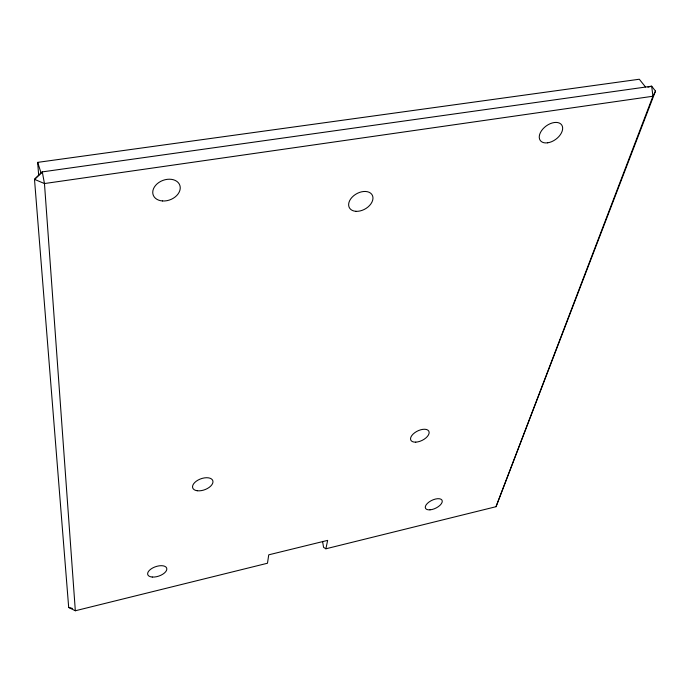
<?xml version="1.0" encoding="UTF-8"?>
<svg xmlns="http://www.w3.org/2000/svg" width="690" height="690" viewBox="0 0 690 690"><rect width="100%" height="100%" fill="white"/><g stroke="black" fill="none" stroke-linecap="round" stroke-linejoin="round"><path stroke-width="1.03" d="M325.878 548.792L327.655 540.374L268.729 554.829L267.478 563.238L75.331 610.762L68.69 607.476L34.5 179.366L42.288 171.888L651.67 86.198L655.5 91.097L496.024 506.702L325.878 548.792L323.567 547.36L322.584 541.4M496.024 506.702L652.93 96.246L655.5 91.097M647.936 87.19L651.67 86.198L652.93 96.246L44.462 183.549L34.5 179.366L42.288 171.888L44.462 183.549L75.331 610.762M38.657 175.243L37.674 162.374L639.302 79.238L645.461 86.923M68.69 607.476L72.441 608.416M37.674 162.374L41.046 172.88M429.974 509.841A9.194 4.373 -25.6 0 0 442.256 500.992A9.194 4.373 -25.6 0 0 429.077 501.984A9.194 4.373 -25.6 0 0 429.974 509.841M415.768 442.143A10.048 5.218 -26.2 0 0 429.128 432.173A10.048 5.218 -26.2 0 0 414.63 432.785A10.048 5.218 -26.2 0 0 415.768 442.143M197.211 490.745A10.686 5.796 -20.1 0 0 212.969 482.034A10.686 5.796 -20.1 0 0 198.065 480.068A10.686 5.796 -20.1 0 0 197.211 490.745M152.274 577.047A10.005 4.959 -18.8 0 0 166.833 569.077A10.005 4.959 -18.8 0 0 152.585 568.017A10.005 4.959 -18.8 0 0 152.274 577.047M547.67 142.813A13.231 8.22 -36.4 0 0 562.333 126.218A13.231 8.22 -36.4 0 0 542.866 128.987A13.231 8.22 -36.4 0 0 547.67 142.813M355.893 211.312A13.067 8.729 -29.3 0 0 372.902 197.09A13.067 8.729 -29.3 0 0 353.616 195.788A13.067 8.729 -29.3 0 0 355.893 211.312M162.564 200.963A14.171 10.341 -20.7 0 0 179.874 185.438A14.171 10.341 -20.7 0 0 157.053 183.902A14.171 10.341 -20.7 0 0 162.564 200.963"/></g></svg>
